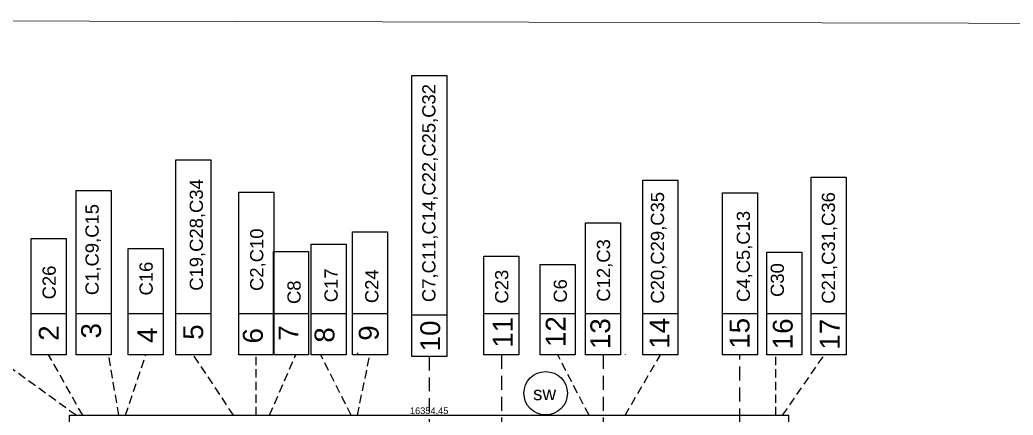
# Model space of a CAD drawing. Header units: millimetres. Extents: x -1932176 to 78768, y -1967 to 1266654.
# Drawn here: x -1662249 to -1639667, y 1257661 to 1266654 of the extents above; entities that cross this region are included whole.
import ezdxf

# ---------------------------------------------------------------- set-up
doc = ezdxf.new("R2010")
doc.units = ezdxf.units.MM
doc.linetypes.add('DASHDOTX2', pattern=[50.8, 25.4, -12.7, 0, -12.7])
doc.linetypes.add('DASHED2', pattern=[9.525, 6.35, -3.175])
doc.layers.add('CENTERLINE', color=251, linetype='DASHDOTX2', lineweight=15)
doc.layers.add('SHEET', color=7, linetype='Continuous', lineweight=13)
doc.styles.get("Standard").update_dxf_attribs({"font": 'arial.ttf'})
doc.dimstyles.new('ISO-25', dxfattribs={"dimtxt": 150, "dimasz": 2.5, "dimexe": 1.25, "dimexo": 0.625, "dimtad": 1, "dimtxsty": 'Standard', "dimcen": 2.5, "dimadec": 0, "dimazin": 0, "dimtfac": 1, "dimtmove": 0, "dimatfit": 3, "dimfxl": 1, "dimarcsym": 0})

# ---------------------------------------------------------------- blocks, each defined once
blk = doc.blocks.new('*D425')
at = {"color": 0, "lineweight": -2, "ltscale": 30, "transparency": 16777216}
for p, q in [((-1661120, 1253115), (-1661120, 1257658)), ((-1661118, 1257657), (-1644768, 1257657)), ((-1644766, 1253115), (-1644766, 1257658))]:
    blk.add_line(p, q, dxfattribs=at)
at = {"color": 0, "ltscale": 30, "transparency": 16777216}
for points in [[(-1661118, 1257657), (-1661118, 1257657), (-1661120, 1257657)], [(-1644768, 1257657), (-1644768, 1257657), (-1644766, 1257657)]]:
    blk.add_solid(points, dxfattribs=at)
at = {"layer": 'Defpoints', "color": 0, "ltscale": 30, "transparency": 16777216}
for p in [(-1644766, 1257657), (-1661120, 1253114), (-1644766, 1253114)]:
    blk.add_point(p, dxfattribs=at)
at = {"color": 0, "ltscale": 30, "transparency": 16777216, "insert": (-1652943, 1257748), "char_height": 150, "attachment_point": 5}
blk.add_mtext('16354,45', dxfattribs=at)

msp = doc.modelspace()

# ---------------------------------------------------------------- linework, layer by layer
at = {"color": 252, "ltscale": 30}
for p, q in [((-1661993.52407, 1259974.83335), (-1661197.57203, 1259974.83335)), ((-1660971.77347, 1259974.83335), (-1660175.82143, 1259974.83335)), ((-1659785.65139, 1259974.83335), (-1658989.69935, 1259974.83335)), ((-1658703.08445, 1259974.83335), (-1657907.13241, 1259974.83335)), ((-1657272.64802, 1259974.83335), (-1656476.69598, 1259974.83335)), ((-1656484.31014, 1259974.83335), (-1655688.3581, 1259974.83335)), ((-1655624.17168, 1259974.83335), (-1654828.21964, 1259974.83335)), ((-1654688.19476, 1259974.83335), (-1653892.24272, 1259974.83335)), ((-1653338.76377, 1259939.49675), (-1652542.81173, 1259939.49675)), ((-1651699.59116, 1259974.83335), (-1650903.63912, 1259974.83335)), ((-1650418.04836, 1259974.83335), (-1649622.09632, 1259974.83335)), ((-1649388.31002, 1259974.83335), (-1648592.35798, 1259974.83335)), ((-1648084.1141, 1259974.83335), (-1647288.16206, 1259974.83335)), ((-1646277.83405, 1259974.83335), (-1645481.88201, 1259974.83335)), ((-1645264.88901, 1259974.83335), (-1644468.93697, 1259974.83335)), ((-1644260.90546, 1259974.83335), (-1643464.95342, 1259974.83335))]:
    msp.add_line(p, q, dxfattribs=at)
at = {"color": 252, "linetype": 'DASHED2', "ltscale": 30}
for p, q in [((-1660970.28006, 1257656.98942), (-1662862.74967, 1259032.26447)), ((-1660819.55654, 1257656.98942), (-1661595.54805, 1259032.26447)), ((-1659998.19221, 1257656.98942), (-1660231.73281, 1259032.26447)), ((-1659849.7025, 1257656.98942), (-1659387.67537, 1259032.26447)), ((-1657388.89305, 1257656.98942), (-1658305.10843, 1259032.26447)), ((-1656874.672, 1257656.98942), (-1656874.672, 1259032.26447)), ((-1656569.672, 1257656.98942), (-1655973.89032, 1259032.26447)), ((-1654715.60566, 1257656.98942), (-1655408.60971, 1259032.26447)), ((-1654576.17096, 1259075.90552), (-1654576.17096, 1259032.26447)), ((-1654576.17096, 1257656.98942), (-1654290.21874, 1259032.26447)), ((-1649308.1141, 1257656.98942), (-1650020.07234, 1259032.26447)), ((-1648488.89305, 1259044.02619), (-1648488.89305, 1259032.26447)), ((-1648488.89305, 1257656.98942), (-1647686.13808, 1259032.26447)), ((-1645062.51329, 1257656.98942), (-1645062.51329, 1259032.26447)), ((-1644907.26066, 1257656.98942), (-1643958.8851, 1259032.26447))]:
    msp.add_line(p, q, dxfattribs=at)
at = {"color": 252, "linetype": 'DASHED2', "ltscale": 50}
for p, q in [((-1652940.78775, 1258996.92787), (-1652940.78775, 1226065.49093)), ((-1651301.61514, 1259032.26447), (-1651301.61514, 1226065.49093)), ((-1648990.334, 1259032.26447), (-1648990.334, 1226065.49093)), ((-1645879.85803, 1226065.49093), (-1645879.85803, 1259032.26447))]:
    msp.add_line(p, q, dxfattribs=at)
at = {"color": 252, "ltscale": 30}
for points in [[(-1653338.76377, 1258996.92787), (-1653338.76377, 1265385.22931), (-1652542.81173, 1265385.22931), (-1652542.81173, 1258996.92787)], [(-1658703.08445, 1259032.26447), (-1658703.08445, 1263470.61547), (-1657907.13241, 1263470.61547), (-1657907.13241, 1259032.26447)], [(-1644260.90546, 1259032.26447), (-1644260.90546, 1263071.47092), (-1643464.95342, 1263071.47092), (-1643464.95342, 1259032.26447)], [(-1648084.1141, 1259032.26447), (-1648084.1141, 1263006.69339), (-1647288.16206, 1263006.69339), (-1647288.16206, 1259032.26447)], [(-1660971.77347, 1259032.26447), (-1660971.77347, 1262768.85772), (-1660175.82143, 1262768.85772), (-1660175.82143, 1259032.26447)], [(-1657272.64802, 1259032.26447), (-1657272.64802, 1262736.46857), (-1656476.69598, 1262736.46857), (-1656476.69598, 1259032.26447)], [(-1646277.83405, 1259032.26447), (-1646277.83405, 1262715.19411), (-1645481.88201, 1262715.19411), (-1645481.88201, 1259032.26447)], [(-1649388.31002, 1259032.26447), (-1649388.31002, 1262035.0281), (-1648592.35798, 1262035.0281), (-1648592.35798, 1259032.26447)], [(-1654688.19476, 1259032.26447), (-1654688.19476, 1261829.58159), (-1653892.24272, 1261829.58159), (-1653892.24272, 1259032.26447)], [(-1661993.52407, 1259032.26447), (-1661993.52407, 1261675.80697), (-1661197.57203, 1261675.80697), (-1661197.57203, 1259032.26447)], [(-1655624.17168, 1259032.26447), (-1655624.17168, 1261548.87818), (-1654828.21964, 1261548.87818), (-1654828.21964, 1259032.26447)], [(-1659785.65139, 1259032.26447), (-1659785.65139, 1261451.71149), (-1658989.69935, 1261451.71149), (-1658989.69935, 1259032.26447)], [(-1656484.31014, 1259032.26447), (-1656484.31014, 1261386.93396), (-1655688.3581, 1261386.93396), (-1655688.3581, 1259032.26447)], [(-1651699.59116, 1259032.26447), (-1651699.59116, 1261279.28869), (-1650903.63912, 1261279.28869), (-1650903.63912, 1259032.26447)], [(-1645264.88901, 1259032.26447), (-1645264.88901, 1261365.65873), (-1644468.93697, 1261365.65873), (-1644468.93697, 1259032.26447)], [(-1650418.04836, 1259032.26447), (-1650418.04836, 1261084.95532), (-1649622.09632, 1261084.95532), (-1649622.09632, 1259032.26447)]]:
    msp.add_lwpolyline(points, close=True, dxfattribs=at)
msp.add_circle((-1650294.82236, 1258158.20269), 493.80749, dxfattribs=at)
at = {"layer": 'SHEET'}
msp.add_lwpolyline([(-1674012.96072, 1266653.90987), (-1620690.82676, 1266529.38276), (-1620690.82676, 1223006.71941), (-1674012.96072, 1223131.24652)], close=True, dxfattribs=at)

# ---------------------------------------------------------------- texts
at = {"color": 252, "ltscale": 30}
msp.add_text('sw', height=307.251906, dxfattribs=at).set_placement((-1650582.19787, 1258002.05895))
at = {"color": 252, "ltscale": 30, "char_height": 300, "attachment_point": 1, "rotation": 90}
for s, width, insert in [('C7,C11,C14,C22,C25,C32', 270.1012923, (-1653100.05979, 1260232.46772)), ('C20,C29,C35', 487.3120889, (-1647902.78614, 1260199.27357)), ('C1,C9,C15', 36.02132, (-1660757.22517, 1260390.75522)), ('C4,C5,C13', 151.7357849, (-1645950.75862, 1260235.28166)), ('C2,C10', 61.8731284, (-1657013.37919, 1260486.65126)), ('C12,C3', 92.1712337, (-1649130.32382, 1260242.87699)), ('C16', 56.9027092, (-1659529.03664, 1260382.701)), ('C30', 275.5401001, (-1645178.31121, 1260349.93867)), ('C17', 17.5909182, (-1655323.4837, 1260228.9942)), ('C23', 858.3676802, (-1651444.53072, 1260199.65447)), ('C8', 10.410783, (-1656165.72969, 1260189.51668))]:
    msp.add_mtext_dynamic_manual_height_columns(s, width=width, gutter_width=12.5, heights=[0], dxfattribs=dict(at, insert=insert))
for s, insert in [('C19,C28,C34', (-1658387.35174, 1260490.36889)), ('C21,C31,C36', (-1644016.65438, 1260194.70577)), ('C24', (-1654397.83198, 1260208.99801)), ('C6', (-1650112.11724, 1260218.84146))]:
    msp.add_mtext(s, dxfattribs=dict(at, insert=insert))
at = {"color": 252, "linetype": 'DASHED2', "ltscale": 30, "insert": (-1661733.25763, 1260294.3408), "char_height": 300, "attachment_point": 1, "rotation": 90}
msp.add_mtext_dynamic_manual_height_columns('C26', width=2981.5766044, gutter_width=12.5, heights=[0], dxfattribs=at)
at = {"layer": 'CENTERLINE'}
for s, height, p in [('12', 451.238833, (-1649840.93577, 1259210.29452)), ('2', 451.23883, (-1661366.44948, 1259351.72433)), ('3', 451.23883, (-1660404.49331, 1259405.33883)), ('5', 451.23883, (-1658082.48257, 1259375.59855)), ('7', 451.23883, (-1655914.8731, 1259353.43932)), ('9', 451.23883, (-1654091.83059, 1259353.43932)), ('10', 451.238833, (-1652694.02128, 1259112.64062)), ('11', 451.238833, (-1651044.94005, 1259195.50896)), ('13', 451.238833, (-1648826.85866, 1259164.54091)), ('14', 451.238833, (-1647482.57258, 1259173.80342)), ('15', 451.238833, (-1645660.33607, 1259171.55288)), ('16', 451.238833, (-1644679.44085, 1259159.21119)), ('17', 451.238833, (-1643610.64795, 1259151.5062)), ('4', 451.23883, (-1659130.4715, 1259306.17106)), ('6', 451.23883, (-1656727.12832, 1259291.67861)), ('8', 451.23883, (-1655098.14991, 1259309.72733))]:
    msp.add_text(s, height=height, rotation=90, dxfattribs=at).set_placement(p)

# ---------------------------------------------------------------- dimensions: what is measured, and where the dimension line sits
at = {"color": 252, "ltscale": 30}
dim = msp.add_linear_dim(base=(-1644765.8335, 1257656.98942), p1=(-1661120.28006, 1253113.90002), p2=(-1644765.8335, 1253113.90002), dimstyle='ISO-25', dxfattribs=at)
dim.commit()
dim.dimension.update_dxf_attribs({"geometry": '*D425', "text_midpoint": (-1652943.05678, 1257747.75766)})

doc.saveas('drawing.dxf')
